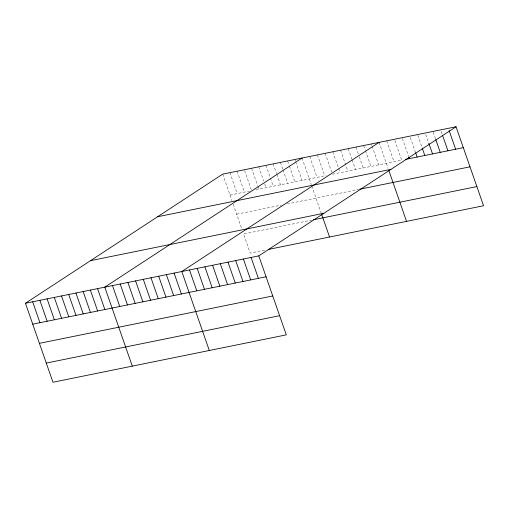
<?xml version="1.0" encoding="UTF-8"?>
<svg xmlns="http://www.w3.org/2000/svg" width="509" height="509" viewBox="0 0 509 509"><rect width="100%" height="100%" fill="white"/><g stroke="black" fill="none" stroke-linecap="round" stroke-linejoin="round"><path stroke-width="0.38" stroke-dasharray="2.54 1.91" d="M229.985 195.042L249.461 191.091M255.951 189.774L326.263 175.497M332.422 174.243L401.728 160.176L394.443 139.269M236.66 214.206L281.375 205.127M287.146 203.956L359.119 189.342M312.055 220.041L243.531 233.949L250.205 253.113L266.073 249.894M441.169 131.379L442.206 134.37M433.204 132.2L435.545 138.919M425.766 134.51L428.883 143.468M417.806 135.324L421.967 147.273M410.362 137.634L415.306 151.822M402.403 138.448L408.644 156.371M386.745 140.828L394.023 161.741M379.046 142.393L388.055 168.269M371.341 143.958L371.863 145.453M372.124 146.198L378.626 164.865M363.642 145.523L365.201 150.002M365.462 150.747L370.927 166.43M355.944 147.082L358.285 153.807M359.322 156.791L363.222 167.995M348.245 148.647L351.884 159.101M352.145 159.851L355.524 169.554M340.54 150.212L347.825 171.119M332.841 151.777L340.12 172.685M325.143 153.336L331.645 172.004M317.444 154.901L324.723 175.809M309.739 156.467L317.024 177.374M302.041 158.025L311.298 184.614M311.794 186.033L321.344 213.456M294.826 159.495L295.347 160.984M295.608 161.735L302.111 180.402M287.617 160.959L289.176 165.438M289.436 166.182L294.896 181.866M280.402 162.422L282.743 169.141M283.004 169.885L287.687 183.329M273.193 163.885L276.572 173.594M276.832 174.339L280.472 184.792M265.978 165.349L270.139 177.297M270.4 178.042L273.263 186.256M258.769 166.812L263.707 181M264.75 183.991L266.048 187.719M251.554 168.275L257.535 185.454M257.796 186.199L258.833 189.189M244.6 170.49L251.363 189.902M237.13 171.209L244.409 192.116M229.915 172.672L237.2 193.579M222.707 174.135L231.964 200.724M233.198 204.268L241.75 228.834"/><path stroke-width="0.76" d="M456.045 126.76L258.795 255.887L286.293 334.865L52.955 382.24L25.45 303.262L222.707 174.135L456.045 126.76L483.55 205.738L268.237 249.455M302.041 158.025L104.784 287.152L132.289 366.13M379.046 142.393L181.789 271.52L209.294 350.497M405.578 159.393L463.33 147.667M157.612 216.745L390.95 169.37M359.888 189.189L470.004 166.831M90.545 260.653L323.889 213.277M313.493 219.748L476.876 186.574M25.45 303.262L258.795 255.887M32.729 324.169L266.073 276.794M39.403 343.333L272.748 295.958M46.281 363.076L279.619 315.701M449.129 130.565L455.625 149.232M442.467 135.114L447.926 150.798M435.806 139.663L440.228 152.356M428.883 143.468L432.529 153.922M422.228 148.017L424.824 155.487M415.567 152.566L417.125 157.052M408.905 157.122L409.427 158.611M388.8 170.4L406.545 221.37M321.599 214.187L329.546 237.003M251.09 257.452L258.375 278.359M243.391 259.011L250.676 279.925M235.692 260.576L242.971 281.483M227.994 262.141L235.273 283.049M220.289 263.707L227.574 284.614M212.59 265.265L219.869 286.179M204.892 266.831L212.17 287.738M197.193 268.396L204.472 289.303M189.488 269.955L196.773 290.868M174.091 273.085L181.369 293.992M166.386 274.65L173.671 295.557M158.687 276.209L165.972 297.122M150.988 277.774L158.267 298.681M143.29 279.339L150.569 300.246M135.585 280.898L142.87 301.812M127.886 282.463L135.171 303.37M120.188 284.028L127.466 304.936M112.489 285.594L119.768 306.501M97.575 288.616L104.854 309.529M90.36 290.085L97.645 310.993M83.152 291.549L90.43 312.456M75.936 293.012L83.215 313.919M68.721 294.476L76.006 315.383M61.513 295.939L68.791 316.846M54.298 297.402L61.583 318.316M47.089 298.872L54.368 319.779M39.874 300.335L47.159 321.243M32.665 301.799L39.944 322.706"/></g></svg>
